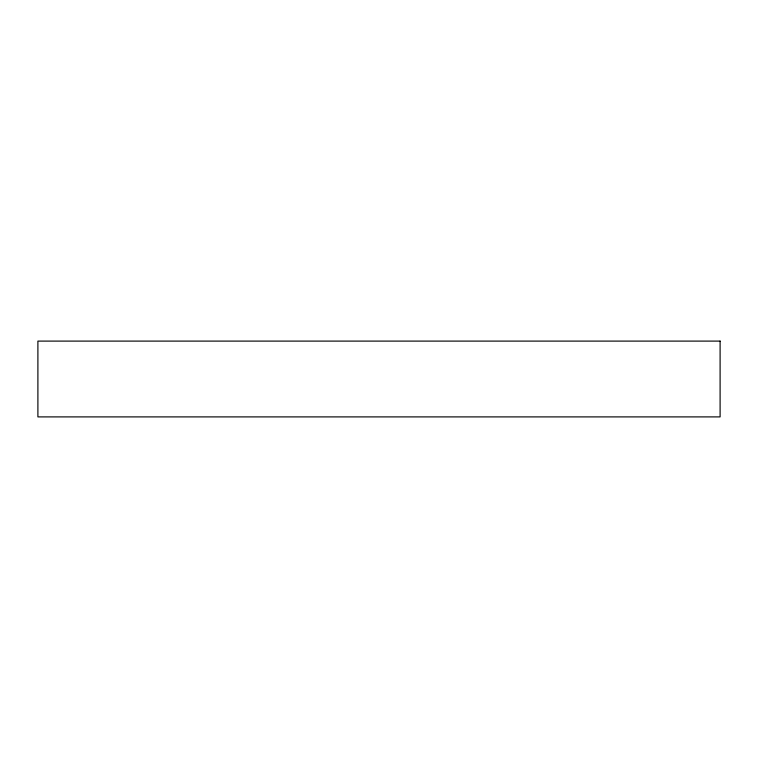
<?xml version="1.0" encoding="UTF-8"?>
<svg xmlns="http://www.w3.org/2000/svg" width="758" height="758" viewBox="0 0 758 758"><rect width="100%" height="100%" fill="white"/><g stroke="black" fill="none" stroke-linecap="round" stroke-linejoin="round"><path stroke-width="1.14" d="M720.1 341.1L37.9 341.1L37.9 416.9L720.1 416.9L720.1 341.1"/></g></svg>
